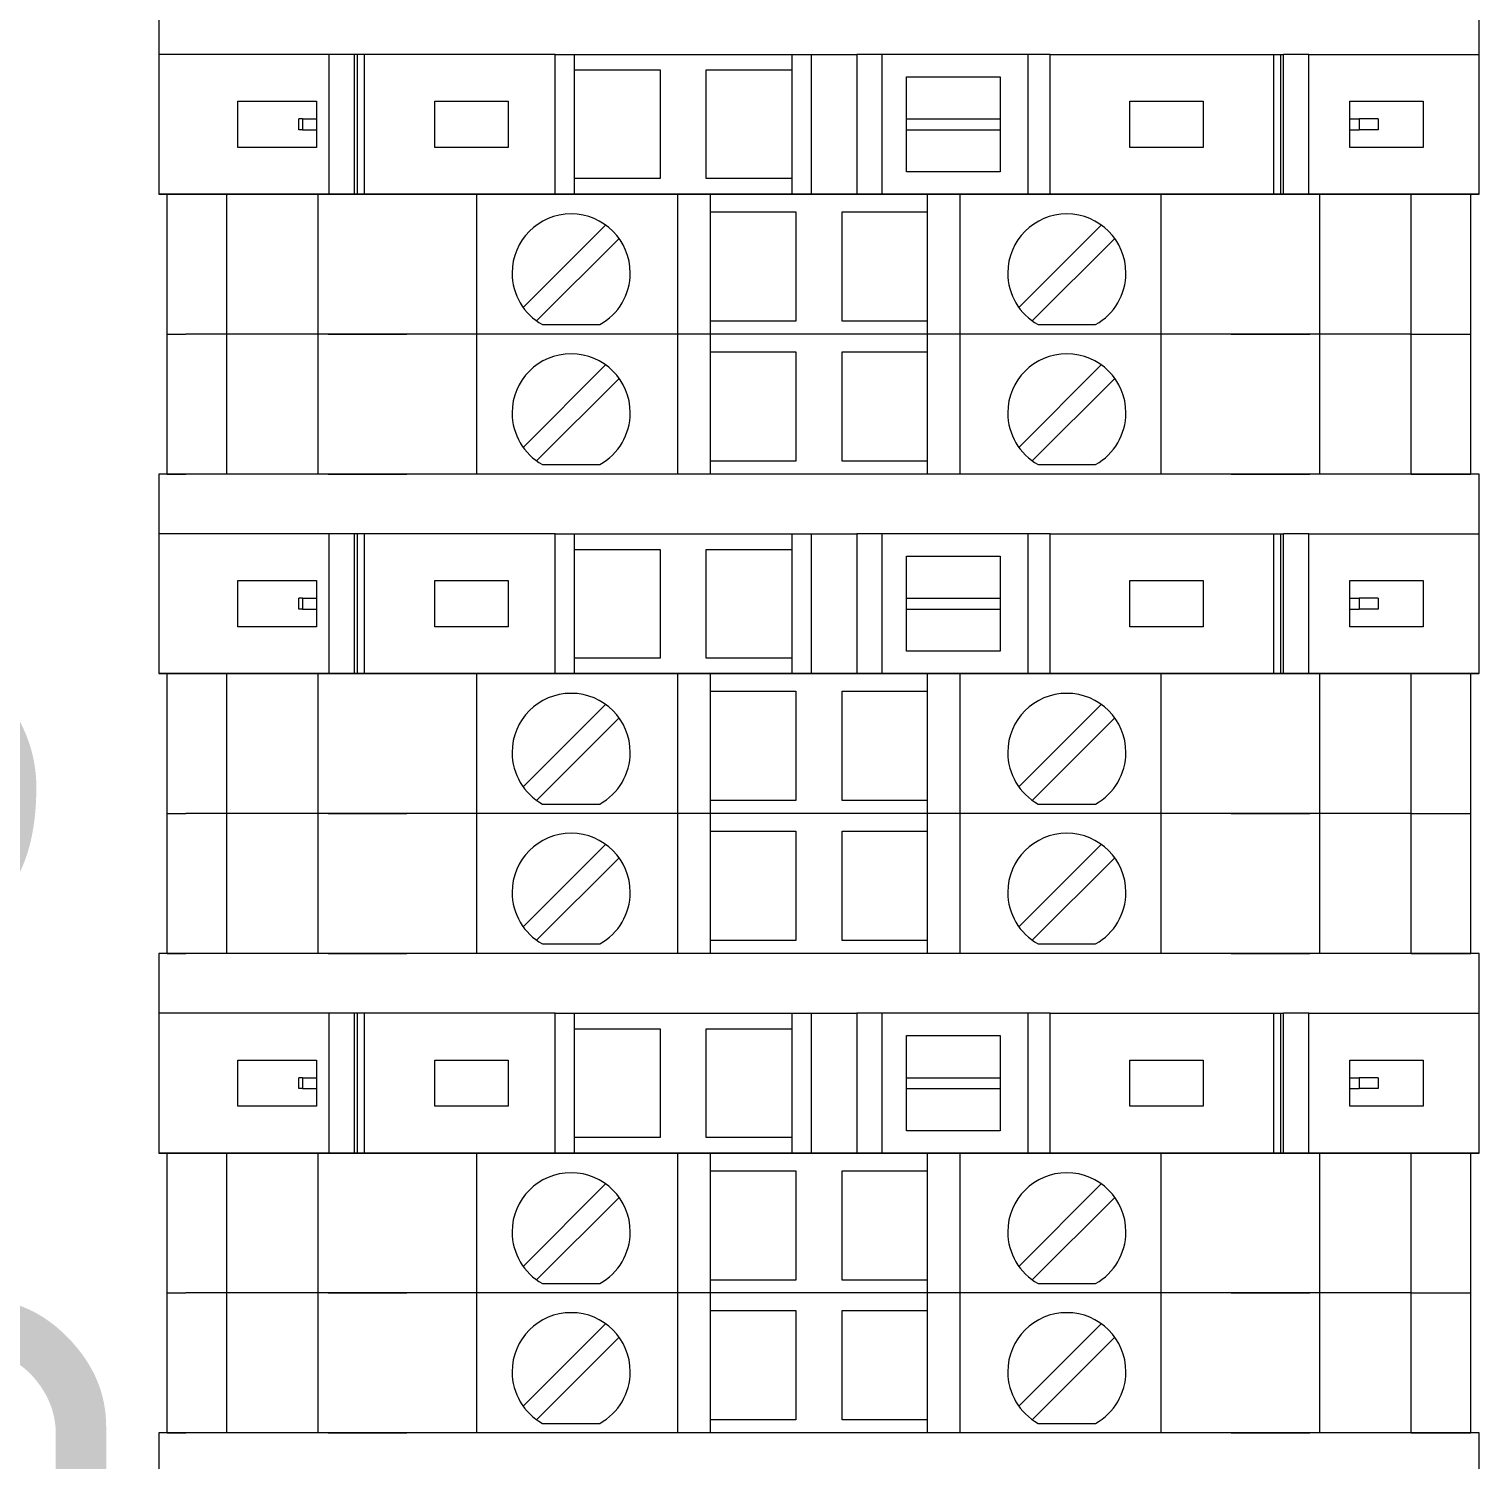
# Model space of a CAD drawing. Header units: millimetres. Extents: x 1880 to 4113, y 771 to 2990.
# Drawn here: x 3131 to 3184.4, y 1259.2 to 1311.8 of the extents above; entities that cross this region are included whole.
import ezdxf

# ---------------------------------------------------------------- set-up
doc = ezdxf.new("R2010")
doc.units = ezdxf.units.MM
doc.layers.add('000-PI-Oprema', color=30, linetype='Continuous', lineweight=5)
doc.layers.add('000-PI-ORMAR', color=2, linetype='Continuous')
doc.layers.add('000-PI_TEXT', color=7, linetype='Continuous')
doc.styles.add('PI0', font='isocpeur.ttf', dxfattribs={"width": 0.9})

msp = doc.modelspace()

# ---------------------------------------------------------------- linework, layer by layer
at = {"color": 0, "linetype": 'ByBlock', "lineweight": 0, "ltscale": 0.25}
for points in [[(3135.772, 1313.113), (3135.772, 1305.763), (3184.372, 1305.763), (3184.372, 1313.113), (3135.772, 1313.113)], [(3135.772, 1295.463), (3135.772, 1288.113), (3184.372, 1288.113), (3184.372, 1295.463), (3135.772, 1295.463)], [(3135.772, 1277.813), (3135.772, 1270.463), (3184.372, 1270.463), (3184.372, 1277.813), (3135.772, 1277.813)], [(3135.772, 1260.163), (3135.772, 1252.813), (3184.372, 1252.813), (3184.372, 1260.163), (3135.772, 1260.163)]]:
    msp.add_lwpolyline(points, dxfattribs=at)
at = {"layer": '000-PI-Oprema', "color": 0, "linetype": 'ByBlock', "lineweight": 0}
for p, q in [((3135.772, 1313.113), (3135.772, 1305.763)), ((3184.372, 1305.763), (3184.372, 1313.113)), ((3142.037, 1310.913), (3135.772, 1310.913)), ((3142.037, 1305.763), (3142.037, 1310.913)), ((3142.974, 1310.913), (3142.037, 1310.913)), ((3142.974, 1305.763), (3142.974, 1310.913)), ((3143.074, 1310.913), (3142.974, 1310.913)), ((3143.074, 1310.913), (3143.074, 1305.763)), ((3143.332, 1310.913), (3143.074, 1310.913)), ((3143.332, 1310.913), (3143.332, 1305.763)), ((3150.353, 1310.913), (3143.332, 1310.913)), ((3150.353, 1310.913), (3151.072, 1310.913)), ((3150.353, 1305.763), (3150.353, 1310.913)), ((3151.072, 1310.338), (3151.072, 1310.913)), ((3151.072, 1310.913), (3159.072, 1310.913)), ((3159.072, 1310.913), (3159.072, 1310.338)), ((3159.072, 1310.913), (3159.79, 1310.913)), ((3159.79, 1310.913), (3161.462, 1310.913)), ((3159.79, 1305.763), (3159.79, 1310.913)), ((3162.387, 1310.913), (3161.462, 1310.913)), ((3161.462, 1310.913), (3161.462, 1305.763)), ((3167.761, 1310.913), (3162.387, 1310.913)), ((3162.387, 1310.913), (3162.387, 1305.763)), ((3167.761, 1310.913), (3167.761, 1305.763)), ((3168.582, 1310.913), (3167.761, 1310.913)), ((3168.582, 1305.763), (3168.582, 1310.913)), ((3168.582, 1310.913), (3176.812, 1310.913)), ((3176.812, 1310.913), (3176.812, 1305.763)), ((3176.812, 1310.913), (3177.07, 1310.913)), ((3177.07, 1305.763), (3177.07, 1310.913)), ((3177.07, 1310.913), (3177.17, 1310.913)), ((3178.107, 1310.913), (3177.17, 1310.913)), ((3177.17, 1305.763), (3177.17, 1310.913)), ((3178.107, 1310.913), (3184.372, 1310.913)), ((3178.107, 1305.763), (3178.107, 1310.913)), ((3151.072, 1306.338), (3151.072, 1310.338)), ((3151.072, 1310.338), (3154.222, 1310.338)), ((3154.222, 1310.338), (3154.222, 1306.338)), ((3155.922, 1310.338), (3159.072, 1310.338)), ((3155.922, 1306.338), (3155.922, 1310.338)), ((3159.072, 1310.338), (3159.072, 1306.338)), ((3163.297, 1310.088), (3166.747, 1310.088)), ((3163.297, 1308.538), (3163.297, 1310.088)), ((3166.747, 1310.088), (3166.747, 1308.538)), ((3138.672, 1307.488), (3138.672, 1309.188)), ((3138.672, 1309.188), (3141.572, 1309.188)), ((3141.572, 1309.188), (3141.572, 1308.538)), ((3145.922, 1309.188), (3148.622, 1309.188)), ((3145.922, 1307.488), (3145.922, 1309.188)), ((3148.622, 1309.188), (3148.622, 1307.488)), ((3171.522, 1309.188), (3174.222, 1309.188)), ((3171.522, 1307.488), (3171.522, 1309.188)), ((3174.222, 1309.188), (3174.222, 1307.488)), ((3179.622, 1308.538), (3179.622, 1309.188)), ((3179.622, 1309.188), (3182.322, 1309.188)), ((3182.322, 1309.188), (3182.322, 1307.488)), ((3141.057, 1308.538), (3140.927, 1308.538)), ((3140.927, 1308.138), (3140.927, 1308.538)), ((3141.057, 1308.538), (3141.057, 1308.138)), ((3141.057, 1308.538), (3141.572, 1308.538)), ((3141.572, 1308.538), (3141.572, 1308.138)), ((3163.297, 1308.538), (3166.747, 1308.538)), ((3163.297, 1308.138), (3163.297, 1308.538)), ((3166.747, 1308.538), (3166.747, 1308.138)), ((3179.622, 1308.138), (3179.622, 1308.538)), ((3179.622, 1308.538), (3179.957, 1308.538)), ((3179.957, 1308.538), (3179.957, 1308.138)), ((3180.657, 1308.538), (3179.957, 1308.538)), ((3180.657, 1308.538), (3180.657, 1308.138)), ((3141.057, 1308.138), (3140.927, 1308.138)), ((3141.057, 1308.138), (3141.572, 1308.138)), ((3141.572, 1308.138), (3141.572, 1307.488)), ((3163.297, 1308.138), (3166.747, 1308.138)), ((3163.297, 1306.588), (3163.297, 1308.138)), ((3166.747, 1308.138), (3166.747, 1306.588)), ((3179.622, 1308.138), (3179.957, 1308.138)), ((3179.622, 1307.488), (3179.622, 1308.138)), ((3180.657, 1308.138), (3179.957, 1308.138)), ((3141.572, 1307.488), (3138.672, 1307.488)), ((3148.622, 1307.488), (3145.922, 1307.488)), ((3174.222, 1307.488), (3171.522, 1307.488)), ((3182.322, 1307.488), (3179.622, 1307.488)), ((3166.747, 1306.588), (3163.297, 1306.588)), ((3154.222, 1306.338), (3151.072, 1306.338)), ((3151.072, 1305.763), (3151.072, 1306.338)), ((3159.072, 1306.338), (3155.922, 1306.338)), ((3159.072, 1306.338), (3159.072, 1305.763)), ((3142.974, 1305.763), (3142.037, 1305.763)), ((3143.074, 1305.763), (3142.974, 1305.763)), ((3143.332, 1305.763), (3143.074, 1305.763)), ((3150.353, 1305.763), (3151.072, 1305.763)), ((3135.772, 1295.463), (3135.772, 1288.113)), ((3184.372, 1295.463), (3135.772, 1295.463)), ((3184.372, 1288.113), (3184.372, 1295.463)), ((3142.037, 1293.263), (3135.772, 1293.263)), ((3142.037, 1288.113), (3142.037, 1293.263)), ((3142.974, 1293.263), (3142.037, 1293.263)), ((3142.974, 1288.113), (3142.974, 1293.263)), ((3143.074, 1293.263), (3142.974, 1293.263)), ((3143.074, 1293.263), (3143.074, 1288.113)), ((3143.332, 1293.263), (3143.074, 1293.263)), ((3143.332, 1293.263), (3143.332, 1288.113)), ((3150.353, 1293.263), (3143.332, 1293.263)), ((3150.353, 1293.263), (3151.072, 1293.263)), ((3150.353, 1288.113), (3150.353, 1293.263)), ((3151.072, 1292.688), (3151.072, 1293.263)), ((3151.072, 1293.263), (3159.072, 1293.263)), ((3159.072, 1293.263), (3159.072, 1292.688)), ((3159.072, 1293.263), (3159.79, 1293.263)), ((3159.79, 1293.263), (3161.462, 1293.263)), ((3159.79, 1288.113), (3159.79, 1293.263)), ((3162.387, 1293.263), (3161.462, 1293.263)), ((3161.462, 1293.263), (3161.462, 1288.113)), ((3167.761, 1293.263), (3162.387, 1293.263)), ((3162.387, 1293.263), (3162.387, 1288.113)), ((3167.761, 1293.263), (3167.761, 1288.113)), ((3168.582, 1293.263), (3167.761, 1293.263)), ((3168.582, 1288.113), (3168.582, 1293.263)), ((3168.582, 1293.263), (3176.812, 1293.263)), ((3176.812, 1293.263), (3176.812, 1288.113)), ((3176.812, 1293.263), (3177.07, 1293.263)), ((3177.07, 1288.113), (3177.07, 1293.263)), ((3177.07, 1293.263), (3177.17, 1293.263)), ((3178.107, 1293.263), (3177.17, 1293.263)), ((3177.17, 1288.113), (3177.17, 1293.263)), ((3178.107, 1293.263), (3184.372, 1293.263)), ((3178.107, 1288.113), (3178.107, 1293.263)), ((3151.072, 1288.688), (3151.072, 1292.688)), ((3151.072, 1292.688), (3154.222, 1292.688)), ((3154.222, 1292.688), (3154.222, 1288.688)), ((3155.922, 1292.688), (3159.072, 1292.688)), ((3155.922, 1288.688), (3155.922, 1292.688)), ((3159.072, 1292.688), (3159.072, 1288.688)), ((3163.297, 1292.438), (3166.747, 1292.438)), ((3163.297, 1290.888), (3163.297, 1292.438)), ((3166.747, 1292.438), (3166.747, 1290.888)), ((3138.672, 1289.838), (3138.672, 1291.538)), ((3138.672, 1291.538), (3141.572, 1291.538)), ((3141.572, 1291.538), (3141.572, 1290.888)), ((3145.922, 1291.538), (3148.622, 1291.538)), ((3145.922, 1289.838), (3145.922, 1291.538)), ((3148.622, 1291.538), (3148.622, 1289.838)), ((3171.522, 1291.538), (3174.222, 1291.538)), ((3171.522, 1289.838), (3171.522, 1291.538)), ((3174.222, 1291.538), (3174.222, 1289.838)), ((3179.622, 1290.888), (3179.622, 1291.538)), ((3179.622, 1291.538), (3182.322, 1291.538)), ((3182.322, 1291.538), (3182.322, 1289.838)), ((3141.057, 1290.888), (3140.927, 1290.888)), ((3140.927, 1290.488), (3140.927, 1290.888)), ((3141.057, 1290.888), (3141.057, 1290.488)), ((3141.057, 1290.888), (3141.572, 1290.888)), ((3141.572, 1290.888), (3141.572, 1290.488)), ((3163.297, 1290.888), (3166.747, 1290.888)), ((3163.297, 1290.488), (3163.297, 1290.888)), ((3166.747, 1290.888), (3166.747, 1290.488)), ((3179.622, 1290.488), (3179.622, 1290.888)), ((3179.622, 1290.888), (3179.957, 1290.888)), ((3179.957, 1290.888), (3179.957, 1290.488)), ((3180.657, 1290.888), (3179.957, 1290.888)), ((3180.657, 1290.888), (3180.657, 1290.488)), ((3141.057, 1290.488), (3140.927, 1290.488)), ((3141.057, 1290.488), (3141.572, 1290.488)), ((3141.572, 1290.488), (3141.572, 1289.838)), ((3163.297, 1290.488), (3166.747, 1290.488)), ((3163.297, 1288.938), (3163.297, 1290.488)), ((3166.747, 1290.488), (3166.747, 1288.938)), ((3179.622, 1290.488), (3179.957, 1290.488)), ((3179.622, 1289.838), (3179.622, 1290.488)), ((3180.657, 1290.488), (3179.957, 1290.488)), ((3141.572, 1289.838), (3138.672, 1289.838)), ((3148.622, 1289.838), (3145.922, 1289.838)), ((3174.222, 1289.838), (3171.522, 1289.838)), ((3182.322, 1289.838), (3179.622, 1289.838)), ((3166.747, 1288.938), (3163.297, 1288.938)), ((3154.222, 1288.688), (3151.072, 1288.688)), ((3151.072, 1288.113), (3151.072, 1288.688)), ((3159.072, 1288.688), (3155.922, 1288.688)), ((3159.072, 1288.688), (3159.072, 1288.113)), ((3142.974, 1288.113), (3142.037, 1288.113)), ((3143.074, 1288.113), (3142.974, 1288.113)), ((3143.332, 1288.113), (3143.074, 1288.113)), ((3150.353, 1288.113), (3151.072, 1288.113)), ((3135.772, 1277.813), (3135.772, 1270.463)), ((3184.372, 1277.813), (3135.772, 1277.813)), ((3184.372, 1270.463), (3184.372, 1277.813)), ((3142.037, 1275.613), (3135.772, 1275.613)), ((3142.037, 1270.463), (3142.037, 1275.613)), ((3142.974, 1275.613), (3142.037, 1275.613)), ((3142.974, 1270.463), (3142.974, 1275.613)), ((3143.074, 1275.613), (3142.974, 1275.613)), ((3143.074, 1275.613), (3143.074, 1270.463)), ((3143.332, 1275.613), (3143.074, 1275.613)), ((3143.332, 1275.613), (3143.332, 1270.463)), ((3150.353, 1275.613), (3143.332, 1275.613)), ((3150.353, 1275.613), (3151.072, 1275.613)), ((3150.353, 1270.463), (3150.353, 1275.613)), ((3151.072, 1275.038), (3151.072, 1275.613)), ((3151.072, 1275.613), (3159.072, 1275.613)), ((3159.072, 1275.613), (3159.072, 1275.038)), ((3159.072, 1275.613), (3159.79, 1275.613)), ((3159.79, 1275.613), (3161.462, 1275.613)), ((3159.79, 1270.463), (3159.79, 1275.613)), ((3162.387, 1275.613), (3161.462, 1275.613)), ((3161.462, 1275.613), (3161.462, 1270.463)), ((3167.761, 1275.613), (3162.387, 1275.613)), ((3162.387, 1275.613), (3162.387, 1270.463)), ((3167.761, 1275.613), (3167.761, 1270.463)), ((3168.582, 1275.613), (3167.761, 1275.613)), ((3168.582, 1270.463), (3168.582, 1275.613)), ((3168.582, 1275.613), (3176.812, 1275.613)), ((3176.812, 1275.613), (3176.812, 1270.463)), ((3176.812, 1275.613), (3177.07, 1275.613)), ((3177.07, 1270.463), (3177.07, 1275.613)), ((3177.07, 1275.613), (3177.17, 1275.613)), ((3178.107, 1275.613), (3177.17, 1275.613)), ((3177.17, 1270.463), (3177.17, 1275.613)), ((3178.107, 1275.613), (3184.372, 1275.613)), ((3178.107, 1270.463), (3178.107, 1275.613)), ((3151.072, 1271.038), (3151.072, 1275.038)), ((3151.072, 1275.038), (3154.222, 1275.038)), ((3154.222, 1275.038), (3154.222, 1271.038)), ((3155.922, 1275.038), (3159.072, 1275.038)), ((3155.922, 1271.038), (3155.922, 1275.038)), ((3159.072, 1275.038), (3159.072, 1271.038)), ((3163.297, 1274.788), (3166.747, 1274.788)), ((3163.297, 1273.238), (3163.297, 1274.788)), ((3166.747, 1274.788), (3166.747, 1273.238)), ((3138.672, 1272.188), (3138.672, 1273.888)), ((3138.672, 1273.888), (3141.572, 1273.888)), ((3141.572, 1273.888), (3141.572, 1273.238)), ((3145.922, 1273.888), (3148.622, 1273.888)), ((3145.922, 1272.188), (3145.922, 1273.888)), ((3148.622, 1273.888), (3148.622, 1272.188)), ((3171.522, 1273.888), (3174.222, 1273.888)), ((3171.522, 1272.188), (3171.522, 1273.888)), ((3174.222, 1273.888), (3174.222, 1272.188)), ((3179.622, 1273.238), (3179.622, 1273.888)), ((3179.622, 1273.888), (3182.322, 1273.888)), ((3182.322, 1273.888), (3182.322, 1272.188)), ((3141.057, 1273.238), (3140.927, 1273.238)), ((3140.927, 1272.838), (3140.927, 1273.238)), ((3141.057, 1272.838), (3140.927, 1272.838)), ((3141.057, 1273.238), (3141.057, 1272.838)), ((3141.057, 1273.238), (3141.572, 1273.238)), ((3141.057, 1272.838), (3141.572, 1272.838)), ((3141.572, 1273.238), (3141.572, 1272.838)), ((3141.572, 1272.838), (3141.572, 1272.188)), ((3163.297, 1273.238), (3166.747, 1273.238)), ((3163.297, 1272.838), (3163.297, 1273.238)), ((3163.297, 1272.838), (3166.747, 1272.838)), ((3163.297, 1271.288), (3163.297, 1272.838)), ((3166.747, 1273.238), (3166.747, 1272.838)), ((3166.747, 1272.838), (3166.747, 1271.288)), ((3179.622, 1272.838), (3179.622, 1273.238)), ((3179.622, 1273.238), (3179.957, 1273.238)), ((3179.622, 1272.838), (3179.957, 1272.838)), ((3179.622, 1272.188), (3179.622, 1272.838)), ((3179.957, 1273.238), (3179.957, 1272.838)), ((3180.657, 1273.238), (3179.957, 1273.238)), ((3180.657, 1272.838), (3179.957, 1272.838)), ((3180.657, 1273.238), (3180.657, 1272.838)), ((3141.572, 1272.188), (3138.672, 1272.188)), ((3148.622, 1272.188), (3145.922, 1272.188)), ((3174.222, 1272.188), (3171.522, 1272.188)), ((3182.322, 1272.188), (3179.622, 1272.188)), ((3166.747, 1271.288), (3163.297, 1271.288)), ((3154.222, 1271.038), (3151.072, 1271.038)), ((3151.072, 1270.463), (3151.072, 1271.038)), ((3159.072, 1271.038), (3155.922, 1271.038)), ((3159.072, 1271.038), (3159.072, 1270.463)), ((3142.974, 1270.463), (3142.037, 1270.463)), ((3143.074, 1270.463), (3142.974, 1270.463)), ((3143.332, 1270.463), (3143.074, 1270.463)), ((3150.353, 1270.463), (3151.072, 1270.463)), ((3135.772, 1260.163), (3135.772, 1252.813)), ((3184.372, 1260.163), (3135.772, 1260.163)), ((3184.372, 1252.813), (3184.372, 1260.163))]:
    msp.add_line(p, q, dxfattribs=at)
at = {"layer": '000-PI-Oprema', "color": 0, "linetype": 'ByBlock', "lineweight": 0, "ltscale": 0.25}
for p, q in [((3184.372, 1305.763), (3135.772, 1305.763)), ((3184.372, 1288.113), (3135.772, 1288.113)), ((3184.372, 1270.463), (3135.772, 1270.463))]:
    msp.add_line(p, q, dxfattribs=at)
at = {"layer": '000-PI-ORMAR', "color": 0, "linetype": 'ByBlock', "lineweight": 0}
for p, q in [((3136.072, 1305.763), (3136.072, 1305.763)), ((3136.072, 1305.763), (3136.755, 1305.763)), ((3136.072, 1300.613), (3136.072, 1305.763)), ((3137.072, 1305.763), (3136.755, 1305.763)), ((3137.072, 1305.763), (3137.072, 1305.763)), ((3138.272, 1305.763), (3137.072, 1305.763)), ((3138.272, 1305.763), (3138.272, 1305.763)), ((3139.864, 1305.763), (3138.272, 1305.763)), ((3138.272, 1300.613), (3138.272, 1305.763)), ((3142.006, 1305.763), (3139.864, 1305.763)), ((3140.322, 1305.763), (3140.322, 1305.763)), ((3141.633, 1300.613), (3141.633, 1305.763)), ((3142.39, 1305.763), (3142.006, 1305.763)), ((3144.898, 1305.763), (3142.39, 1305.763)), ((3142.872, 1305.763), (3142.872, 1305.763)), ((3143.772, 1305.763), (3143.772, 1305.763)), ((3147.472, 1305.763), (3144.898, 1305.763)), ((3154.872, 1305.763), (3147.472, 1305.763)), ((3147.472, 1300.613), (3147.472, 1305.763)), ((3156.072, 1305.763), (3154.872, 1305.763)), ((3154.872, 1300.613), (3154.872, 1305.763)), ((3156.072, 1305.763), (3156.072, 1305.763)), ((3164.072, 1305.763), (3156.072, 1305.763)), ((3156.072, 1300.613), (3156.072, 1305.763)), ((3164.072, 1305.763), (3164.072, 1305.763)), ((3165.272, 1305.763), (3164.072, 1305.763)), ((3164.072, 1300.613), (3164.072, 1305.763)), ((3172.672, 1305.763), (3165.272, 1305.763)), ((3165.272, 1300.613), (3165.272, 1305.763)), ((3169.872, 1305.763), (3169.872, 1305.763)), ((3175.246, 1305.763), (3172.672, 1305.763)), ((3172.672, 1300.613), (3172.672, 1305.763)), ((3174.922, 1305.763), (3174.922, 1305.763)), ((3177.754, 1305.763), (3175.246, 1305.763)), ((3177.572, 1305.763), (3177.572, 1305.763)), ((3178.138, 1305.763), (3177.754, 1305.763)), ((3180.28, 1305.763), (3178.138, 1305.763)), ((3178.511, 1300.613), (3178.511, 1305.763)), ((3179.822, 1305.763), (3179.822, 1305.763)), ((3181.872, 1305.763), (3180.28, 1305.763)), ((3181.872, 1305.763), (3181.872, 1305.763)), ((3181.872, 1305.763), (3184.072, 1305.763)), ((3181.872, 1300.613), (3181.872, 1305.763)), ((3184.072, 1305.763), (3184.072, 1305.763)), ((3184.072, 1300.613), (3184.072, 1305.763)), ((3156.072, 1305.113), (3156.072, 1305.113)), ((3156.072, 1305.113), (3159.222, 1305.113)), ((3159.222, 1305.113), (3159.222, 1301.088)), ((3159.222, 1305.113), (3159.222, 1305.113)), ((3160.922, 1305.113), (3164.072, 1305.113)), ((3160.922, 1301.088), (3160.922, 1305.113)), ((3160.922, 1305.113), (3160.922, 1305.113)), ((3164.072, 1305.113), (3164.072, 1305.113)), ((3152.217, 1304.629), (3149.182, 1301.593)), ((3152.217, 1304.629), (3152.217, 1304.629)), ((3170.467, 1304.629), (3167.432, 1301.593)), ((3170.467, 1304.629), (3170.467, 1304.629)), ((3149.676, 1301.098), (3152.712, 1304.134)), ((3152.712, 1304.134), (3152.712, 1304.134)), ((3154.872, 1301.563), (3154.872, 1304.163)), ((3154.872, 1304.163), (3154.872, 1304.163)), ((3165.272, 1304.163), (3165.272, 1304.163)), ((3165.272, 1301.563), (3165.272, 1304.163)), ((3167.926, 1301.098), (3170.962, 1304.134)), ((3170.962, 1304.134), (3170.962, 1304.134)), ((3149.182, 1301.593), (3149.182, 1301.593)), ((3154.872, 1301.563), (3154.872, 1301.563)), ((3165.272, 1301.563), (3165.272, 1301.563)), ((3167.432, 1301.593), (3167.432, 1301.593)), ((3149.676, 1301.098), (3149.676, 1301.098)), ((3156.072, 1301.088), (3156.072, 1301.088)), ((3159.222, 1301.088), (3156.072, 1301.088)), ((3159.222, 1301.088), (3159.222, 1301.088)), ((3164.072, 1301.088), (3160.922, 1301.088)), ((3160.922, 1301.088), (3160.922, 1301.088)), ((3164.072, 1301.088), (3164.072, 1301.088)), ((3167.926, 1301.098), (3167.926, 1301.098)), ((3136.072, 1300.613), (3136.072, 1300.613)), ((3136.072, 1300.613), (3136.755, 1300.613)), ((3136.072, 1300.613), (3136.072, 1300.613)), ((3136.072, 1300.613), (3136.755, 1300.613)), ((3136.072, 1295.463), (3136.072, 1300.613)), ((3137.072, 1300.613), (3136.755, 1300.613)), ((3137.072, 1300.613), (3136.755, 1300.613)), ((3138.272, 1300.613), (3137.072, 1300.613)), ((3137.072, 1300.613), (3137.072, 1300.613)), ((3137.072, 1300.613), (3137.072, 1300.613)), ((3138.272, 1300.613), (3137.072, 1300.613)), ((3137.572, 1300.613), (3137.572, 1300.613)), ((3139.864, 1300.613), (3138.272, 1300.613)), ((3138.272, 1300.613), (3138.272, 1300.613)), ((3138.272, 1300.613), (3138.272, 1300.613)), ((3139.864, 1300.613), (3138.272, 1300.613)), ((3138.272, 1295.463), (3138.272, 1300.613)), ((3142.006, 1300.613), (3139.864, 1300.613)), ((3142.006, 1300.613), (3139.864, 1300.613)), ((3140.322, 1300.613), (3140.322, 1300.613)), ((3140.322, 1300.613), (3140.322, 1300.613)), ((3141.633, 1295.463), (3141.633, 1300.613)), ((3142.006, 1300.613), (3142.39, 1300.613)), ((3142.39, 1300.613), (3142.006, 1300.613)), ((3142.39, 1300.613), (3144.898, 1300.613)), ((3144.898, 1300.613), (3142.39, 1300.613)), ((3142.872, 1300.613), (3142.872, 1300.613)), ((3142.872, 1300.613), (3142.872, 1300.613)), ((3143.772, 1300.613), (3143.772, 1300.613)), ((3143.772, 1300.613), (3143.772, 1300.613)), ((3144.072, 1300.613), (3144.072, 1300.613)), ((3147.472, 1300.613), (3144.898, 1300.613)), ((3147.472, 1300.613), (3144.898, 1300.613)), ((3154.872, 1300.613), (3147.472, 1300.613)), ((3154.872, 1300.613), (3147.472, 1300.613)), ((3147.472, 1295.463), (3147.472, 1300.613)), ((3149.888, 1300.963), (3149.888, 1300.963)), ((3149.888, 1300.963), (3152.006, 1300.963)), ((3152.006, 1300.963), (3152.006, 1300.963)), ((3156.072, 1300.613), (3154.872, 1300.613)), ((3156.072, 1300.613), (3154.872, 1300.613)), ((3154.872, 1295.463), (3154.872, 1300.613)), ((3164.072, 1300.613), (3156.072, 1300.613)), ((3156.072, 1300.613), (3156.072, 1300.613)), ((3156.072, 1300.613), (3156.072, 1300.613)), ((3164.072, 1300.613), (3156.072, 1300.613)), ((3156.072, 1295.463), (3156.072, 1300.613)), ((3165.272, 1300.613), (3164.072, 1300.613)), ((3164.072, 1300.613), (3164.072, 1300.613)), ((3164.072, 1300.613), (3164.072, 1300.613)), ((3165.272, 1300.613), (3164.072, 1300.613)), ((3164.072, 1295.463), (3164.072, 1300.613)), ((3172.672, 1300.613), (3165.272, 1300.613)), ((3172.672, 1300.613), (3165.272, 1300.613)), ((3165.272, 1295.463), (3165.272, 1300.613)), ((3168.138, 1300.963), (3168.138, 1300.963)), ((3168.138, 1300.963), (3170.256, 1300.963)), ((3169.872, 1300.613), (3169.872, 1300.613)), ((3169.872, 1300.613), (3169.872, 1300.613)), ((3170.256, 1300.963), (3170.256, 1300.963)), ((3175.246, 1300.613), (3172.672, 1300.613)), ((3175.246, 1300.613), (3172.672, 1300.613)), ((3172.672, 1295.463), (3172.672, 1300.613)), ((3174.922, 1300.613), (3174.922, 1300.613)), ((3174.922, 1300.613), (3174.922, 1300.613)), ((3175.246, 1300.613), (3177.754, 1300.613)), ((3177.754, 1300.613), (3175.246, 1300.613)), ((3176.072, 1300.613), (3176.072, 1300.613)), ((3177.572, 1300.613), (3177.572, 1300.613)), ((3177.572, 1300.613), (3177.572, 1300.613)), ((3177.754, 1300.613), (3178.138, 1300.613)), ((3178.138, 1300.613), (3177.754, 1300.613)), ((3180.28, 1300.613), (3178.138, 1300.613)), ((3180.28, 1300.613), (3178.138, 1300.613)), ((3178.511, 1295.463), (3178.511, 1300.613)), ((3179.822, 1300.613), (3179.822, 1300.613)), ((3179.822, 1300.613), (3179.822, 1300.613)), ((3181.872, 1300.613), (3180.28, 1300.613)), ((3181.872, 1300.613), (3180.28, 1300.613)), ((3181.872, 1300.613), (3184.072, 1300.613)), ((3181.872, 1300.613), (3181.872, 1300.613)), ((3181.872, 1300.613), (3181.872, 1300.613)), ((3181.872, 1300.613), (3184.072, 1300.613)), ((3181.872, 1295.463), (3181.872, 1300.613)), ((3184.072, 1300.613), (3184.072, 1300.613)), ((3184.072, 1300.613), (3184.072, 1300.613)), ((3184.072, 1295.463), (3184.072, 1300.613)), ((3156.072, 1299.963), (3156.072, 1299.963)), ((3156.072, 1299.963), (3159.222, 1299.963)), ((3159.222, 1299.963), (3159.222, 1295.938)), ((3159.222, 1299.963), (3159.222, 1299.963)), ((3160.922, 1299.963), (3164.072, 1299.963)), ((3160.922, 1295.938), (3160.922, 1299.963)), ((3160.922, 1299.963), (3160.922, 1299.963)), ((3164.072, 1299.963), (3164.072, 1299.963)), ((3152.217, 1299.479), (3149.182, 1296.443)), ((3152.217, 1299.479), (3152.217, 1299.479)), ((3170.467, 1299.479), (3167.432, 1296.443)), ((3170.467, 1299.479), (3170.467, 1299.479)), ((3149.676, 1295.948), (3152.712, 1298.984)), ((3152.712, 1298.984), (3152.712, 1298.984)), ((3154.872, 1296.413), (3154.872, 1299.013)), ((3154.872, 1299.013), (3154.872, 1299.013)), ((3165.272, 1299.013), (3165.272, 1299.013)), ((3165.272, 1296.413), (3165.272, 1299.013)), ((3167.926, 1295.948), (3170.962, 1298.984)), ((3170.962, 1298.984), (3170.962, 1298.984)), ((3149.182, 1296.443), (3149.182, 1296.443)), ((3154.872, 1296.413), (3154.872, 1296.413)), ((3165.272, 1296.413), (3165.272, 1296.413)), ((3167.432, 1296.443), (3167.432, 1296.443)), ((3149.676, 1295.948), (3149.676, 1295.948)), ((3149.888, 1295.813), (3149.888, 1295.813)), ((3149.888, 1295.813), (3152.006, 1295.813)), ((3152.006, 1295.813), (3152.006, 1295.813)), ((3156.072, 1295.938), (3156.072, 1295.938)), ((3159.222, 1295.938), (3156.072, 1295.938)), ((3159.222, 1295.938), (3159.222, 1295.938)), ((3164.072, 1295.938), (3160.922, 1295.938)), ((3160.922, 1295.938), (3160.922, 1295.938)), ((3164.072, 1295.938), (3164.072, 1295.938)), ((3167.926, 1295.948), (3167.926, 1295.948)), ((3168.138, 1295.813), (3168.138, 1295.813)), ((3168.138, 1295.813), (3170.256, 1295.813)), ((3170.256, 1295.813), (3170.256, 1295.813)), ((3136.072, 1295.463), (3136.072, 1295.463)), ((3136.072, 1295.463), (3136.755, 1295.463)), ((3137.072, 1295.463), (3136.755, 1295.463)), ((3138.272, 1295.463), (3137.072, 1295.463)), ((3137.072, 1295.463), (3137.072, 1295.463)), ((3137.572, 1295.463), (3137.572, 1295.463)), ((3139.864, 1295.463), (3138.272, 1295.463)), ((3138.272, 1295.463), (3138.272, 1295.463)), ((3142.006, 1295.463), (3139.864, 1295.463)), ((3140.322, 1295.463), (3140.322, 1295.463)), ((3142.006, 1295.463), (3142.39, 1295.463)), ((3142.39, 1295.463), (3144.898, 1295.463)), ((3142.872, 1295.463), (3142.872, 1295.463)), ((3143.772, 1295.463), (3143.772, 1295.463)), ((3144.072, 1295.463), (3144.072, 1295.463)), ((3147.472, 1295.463), (3144.898, 1295.463)), ((3154.872, 1295.463), (3147.472, 1295.463)), ((3156.072, 1295.463), (3154.872, 1295.463)), ((3164.072, 1295.463), (3156.072, 1295.463)), ((3156.072, 1295.463), (3156.072, 1295.463)), ((3165.272, 1295.463), (3164.072, 1295.463)), ((3164.072, 1295.463), (3164.072, 1295.463)), ((3172.672, 1295.463), (3165.272, 1295.463)), ((3169.872, 1295.463), (3169.872, 1295.463)), ((3175.246, 1295.463), (3172.672, 1295.463)), ((3174.922, 1295.463), (3174.922, 1295.463)), ((3175.246, 1295.463), (3177.754, 1295.463)), ((3176.072, 1295.463), (3176.072, 1295.463)), ((3177.572, 1295.463), (3177.572, 1295.463)), ((3177.754, 1295.463), (3178.138, 1295.463)), ((3180.28, 1295.463), (3178.138, 1295.463)), ((3179.822, 1295.463), (3179.822, 1295.463)), ((3181.872, 1295.463), (3180.28, 1295.463)), ((3181.872, 1295.463), (3184.072, 1295.463)), ((3181.872, 1295.463), (3181.872, 1295.463)), ((3184.072, 1295.463), (3184.072, 1295.463)), ((3136.072, 1288.113), (3136.072, 1288.113)), ((3136.072, 1288.113), (3136.755, 1288.113)), ((3136.072, 1282.963), (3136.072, 1288.113)), ((3137.072, 1288.113), (3136.755, 1288.113)), ((3137.072, 1288.113), (3137.072, 1288.113)), ((3138.272, 1288.113), (3137.072, 1288.113)), ((3138.272, 1288.113), (3138.272, 1288.113)), ((3139.864, 1288.113), (3138.272, 1288.113)), ((3138.272, 1282.963), (3138.272, 1288.113)), ((3142.006, 1288.113), (3139.864, 1288.113)), ((3140.322, 1288.113), (3140.322, 1288.113)), ((3141.633, 1282.963), (3141.633, 1288.113)), ((3142.39, 1288.113), (3142.006, 1288.113)), ((3144.898, 1288.113), (3142.39, 1288.113)), ((3142.872, 1288.113), (3142.872, 1288.113)), ((3143.772, 1288.113), (3143.772, 1288.113)), ((3147.472, 1288.113), (3144.898, 1288.113)), ((3154.872, 1288.113), (3147.472, 1288.113)), ((3147.472, 1282.963), (3147.472, 1288.113)), ((3156.072, 1288.113), (3154.872, 1288.113)), ((3154.872, 1282.963), (3154.872, 1288.113)), ((3156.072, 1288.113), (3156.072, 1288.113)), ((3164.072, 1288.113), (3156.072, 1288.113)), ((3156.072, 1282.963), (3156.072, 1288.113)), ((3164.072, 1288.113), (3164.072, 1288.113)), ((3165.272, 1288.113), (3164.072, 1288.113)), ((3164.072, 1282.963), (3164.072, 1288.113)), ((3172.672, 1288.113), (3165.272, 1288.113)), ((3165.272, 1282.963), (3165.272, 1288.113)), ((3169.872, 1288.113), (3169.872, 1288.113)), ((3175.246, 1288.113), (3172.672, 1288.113)), ((3172.672, 1282.963), (3172.672, 1288.113)), ((3174.922, 1288.113), (3174.922, 1288.113)), ((3177.754, 1288.113), (3175.246, 1288.113)), ((3177.572, 1288.113), (3177.572, 1288.113)), ((3178.138, 1288.113), (3177.754, 1288.113)), ((3180.28, 1288.113), (3178.138, 1288.113)), ((3178.511, 1282.963), (3178.511, 1288.113)), ((3179.822, 1288.113), (3179.822, 1288.113)), ((3181.872, 1288.113), (3180.28, 1288.113)), ((3181.872, 1288.113), (3181.872, 1288.113)), ((3181.872, 1288.113), (3184.072, 1288.113)), ((3181.872, 1282.963), (3181.872, 1288.113)), ((3184.072, 1288.113), (3184.072, 1288.113)), ((3184.072, 1282.963), (3184.072, 1288.113)), ((3156.072, 1287.463), (3156.072, 1287.463)), ((3156.072, 1287.463), (3159.222, 1287.463)), ((3159.222, 1287.463), (3159.222, 1283.438)), ((3159.222, 1287.463), (3159.222, 1287.463)), ((3160.922, 1287.463), (3164.072, 1287.463)), ((3160.922, 1283.438), (3160.922, 1287.463)), ((3160.922, 1287.463), (3160.922, 1287.463)), ((3164.072, 1287.463), (3164.072, 1287.463)), ((3152.217, 1286.979), (3149.182, 1283.943)), ((3152.217, 1286.979), (3152.217, 1286.979)), ((3170.467, 1286.979), (3167.432, 1283.943)), ((3170.467, 1286.979), (3170.467, 1286.979)), ((3149.676, 1283.448), (3152.712, 1286.484)), ((3152.712, 1286.484), (3152.712, 1286.484)), ((3154.872, 1283.913), (3154.872, 1286.513)), ((3154.872, 1286.513), (3154.872, 1286.513)), ((3165.272, 1286.513), (3165.272, 1286.513)), ((3165.272, 1283.913), (3165.272, 1286.513)), ((3167.926, 1283.448), (3170.962, 1286.484)), ((3170.962, 1286.484), (3170.962, 1286.484)), ((3149.182, 1283.943), (3149.182, 1283.943)), ((3167.432, 1283.943), (3167.432, 1283.943)), ((3149.676, 1283.448), (3149.676, 1283.448)), ((3154.872, 1283.913), (3154.872, 1283.913)), ((3156.072, 1283.438), (3156.072, 1283.438)), ((3159.222, 1283.438), (3156.072, 1283.438)), ((3159.222, 1283.438), (3159.222, 1283.438)), ((3164.072, 1283.438), (3160.922, 1283.438)), ((3160.922, 1283.438), (3160.922, 1283.438)), ((3164.072, 1283.438), (3164.072, 1283.438)), ((3165.272, 1283.913), (3165.272, 1283.913)), ((3167.926, 1283.448), (3167.926, 1283.448)), ((3136.072, 1282.963), (3136.072, 1282.963)), ((3136.072, 1282.963), (3136.755, 1282.963)), ((3136.072, 1282.963), (3136.072, 1282.963)), ((3136.072, 1282.963), (3136.755, 1282.963)), ((3136.072, 1277.813), (3136.072, 1282.963)), ((3137.072, 1282.963), (3136.755, 1282.963)), ((3137.072, 1282.963), (3136.755, 1282.963)), ((3138.272, 1282.963), (3137.072, 1282.963)), ((3137.072, 1282.963), (3137.072, 1282.963)), ((3137.072, 1282.963), (3137.072, 1282.963)), ((3138.272, 1282.963), (3137.072, 1282.963)), ((3137.572, 1282.963), (3137.572, 1282.963)), ((3139.864, 1282.963), (3138.272, 1282.963)), ((3138.272, 1282.963), (3138.272, 1282.963)), ((3138.272, 1282.963), (3138.272, 1282.963)), ((3139.864, 1282.963), (3138.272, 1282.963)), ((3138.272, 1277.813), (3138.272, 1282.963)), ((3142.006, 1282.963), (3139.864, 1282.963)), ((3142.006, 1282.963), (3139.864, 1282.963)), ((3140.322, 1282.963), (3140.322, 1282.963)), ((3140.322, 1282.963), (3140.322, 1282.963)), ((3141.633, 1277.813), (3141.633, 1282.963)), ((3142.006, 1282.963), (3142.39, 1282.963)), ((3142.39, 1282.963), (3142.006, 1282.963)), ((3142.39, 1282.963), (3144.898, 1282.963)), ((3144.898, 1282.963), (3142.39, 1282.963)), ((3142.872, 1282.963), (3142.872, 1282.963)), ((3142.872, 1282.963), (3142.872, 1282.963)), ((3143.772, 1282.963), (3143.772, 1282.963)), ((3143.772, 1282.963), (3143.772, 1282.963)), ((3144.072, 1282.963), (3144.072, 1282.963)), ((3147.472, 1282.963), (3144.898, 1282.963)), ((3147.472, 1282.963), (3144.898, 1282.963)), ((3154.872, 1282.963), (3147.472, 1282.963)), ((3154.872, 1282.963), (3147.472, 1282.963)), ((3147.472, 1277.813), (3147.472, 1282.963)), ((3149.888, 1283.313), (3149.888, 1283.313)), ((3149.888, 1283.313), (3152.006, 1283.313)), ((3152.006, 1283.313), (3152.006, 1283.313)), ((3156.072, 1282.963), (3154.872, 1282.963)), ((3156.072, 1282.963), (3154.872, 1282.963)), ((3154.872, 1277.813), (3154.872, 1282.963)), ((3164.072, 1282.963), (3156.072, 1282.963)), ((3156.072, 1282.963), (3156.072, 1282.963)), ((3156.072, 1282.963), (3156.072, 1282.963)), ((3164.072, 1282.963), (3156.072, 1282.963)), ((3156.072, 1277.813), (3156.072, 1282.963)), ((3165.272, 1282.963), (3164.072, 1282.963)), ((3164.072, 1282.963), (3164.072, 1282.963)), ((3164.072, 1282.963), (3164.072, 1282.963)), ((3165.272, 1282.963), (3164.072, 1282.963)), ((3164.072, 1277.813), (3164.072, 1282.963)), ((3172.672, 1282.963), (3165.272, 1282.963)), ((3172.672, 1282.963), (3165.272, 1282.963)), ((3165.272, 1277.813), (3165.272, 1282.963)), ((3168.138, 1283.313), (3168.138, 1283.313)), ((3168.138, 1283.313), (3170.256, 1283.313)), ((3169.872, 1282.963), (3169.872, 1282.963)), ((3169.872, 1282.963), (3169.872, 1282.963)), ((3170.256, 1283.313), (3170.256, 1283.313)), ((3175.246, 1282.963), (3172.672, 1282.963)), ((3175.246, 1282.963), (3172.672, 1282.963)), ((3172.672, 1277.813), (3172.672, 1282.963)), ((3174.922, 1282.963), (3174.922, 1282.963)), ((3174.922, 1282.963), (3174.922, 1282.963)), ((3175.246, 1282.963), (3177.754, 1282.963)), ((3177.754, 1282.963), (3175.246, 1282.963)), ((3176.072, 1282.963), (3176.072, 1282.963)), ((3177.572, 1282.963), (3177.572, 1282.963)), ((3177.572, 1282.963), (3177.572, 1282.963)), ((3177.754, 1282.963), (3178.138, 1282.963)), ((3178.138, 1282.963), (3177.754, 1282.963)), ((3180.28, 1282.963), (3178.138, 1282.963)), ((3180.28, 1282.963), (3178.138, 1282.963)), ((3178.511, 1277.813), (3178.511, 1282.963)), ((3179.822, 1282.963), (3179.822, 1282.963)), ((3179.822, 1282.963), (3179.822, 1282.963)), ((3181.872, 1282.963), (3180.28, 1282.963)), ((3181.872, 1282.963), (3180.28, 1282.963)), ((3181.872, 1282.963), (3184.072, 1282.963)), ((3181.872, 1282.963), (3181.872, 1282.963)), ((3181.872, 1282.963), (3181.872, 1282.963)), ((3181.872, 1282.963), (3184.072, 1282.963)), ((3181.872, 1277.813), (3181.872, 1282.963)), ((3184.072, 1282.963), (3184.072, 1282.963)), ((3184.072, 1282.963), (3184.072, 1282.963)), ((3184.072, 1277.813), (3184.072, 1282.963)), ((3152.217, 1281.829), (3149.182, 1278.793)), ((3152.217, 1281.829), (3152.217, 1281.829)), ((3156.072, 1282.313), (3156.072, 1282.313)), ((3156.072, 1282.313), (3159.222, 1282.313)), ((3159.222, 1282.313), (3159.222, 1278.288)), ((3159.222, 1282.313), (3159.222, 1282.313)), ((3160.922, 1282.313), (3164.072, 1282.313)), ((3160.922, 1278.288), (3160.922, 1282.313)), ((3160.922, 1282.313), (3160.922, 1282.313)), ((3164.072, 1282.313), (3164.072, 1282.313)), ((3170.467, 1281.829), (3167.432, 1278.793)), ((3170.467, 1281.829), (3170.467, 1281.829)), ((3149.676, 1278.298), (3152.712, 1281.334)), ((3152.712, 1281.334), (3152.712, 1281.334)), ((3154.872, 1278.763), (3154.872, 1281.363)), ((3154.872, 1281.363), (3154.872, 1281.363)), ((3165.272, 1281.363), (3165.272, 1281.363)), ((3165.272, 1278.763), (3165.272, 1281.363)), ((3167.926, 1278.298), (3170.962, 1281.334)), ((3170.962, 1281.334), (3170.962, 1281.334)), ((3149.182, 1278.793), (3149.182, 1278.793)), ((3154.872, 1278.763), (3154.872, 1278.763)), ((3165.272, 1278.763), (3165.272, 1278.763)), ((3167.432, 1278.793), (3167.432, 1278.793)), ((3149.676, 1278.298), (3149.676, 1278.298)), ((3149.888, 1278.163), (3149.888, 1278.163)), ((3149.888, 1278.163), (3152.006, 1278.163)), ((3152.006, 1278.163), (3152.006, 1278.163)), ((3156.072, 1278.288), (3156.072, 1278.288)), ((3159.222, 1278.288), (3156.072, 1278.288)), ((3159.222, 1278.288), (3159.222, 1278.288)), ((3164.072, 1278.288), (3160.922, 1278.288)), ((3160.922, 1278.288), (3160.922, 1278.288)), ((3164.072, 1278.288), (3164.072, 1278.288)), ((3167.926, 1278.298), (3167.926, 1278.298)), ((3168.138, 1278.163), (3168.138, 1278.163)), ((3168.138, 1278.163), (3170.256, 1278.163)), ((3170.256, 1278.163), (3170.256, 1278.163)), ((3136.072, 1277.813), (3136.072, 1277.813)), ((3136.072, 1277.813), (3136.755, 1277.813)), ((3137.072, 1277.813), (3136.755, 1277.813)), ((3138.272, 1277.813), (3137.072, 1277.813)), ((3137.072, 1277.813), (3137.072, 1277.813)), ((3137.572, 1277.813), (3137.572, 1277.813)), ((3139.864, 1277.813), (3138.272, 1277.813)), ((3138.272, 1277.813), (3138.272, 1277.813)), ((3142.006, 1277.813), (3139.864, 1277.813)), ((3140.322, 1277.813), (3140.322, 1277.813)), ((3142.006, 1277.813), (3142.39, 1277.813)), ((3142.39, 1277.813), (3144.898, 1277.813)), ((3142.872, 1277.813), (3142.872, 1277.813)), ((3143.772, 1277.813), (3143.772, 1277.813)), ((3144.072, 1277.813), (3144.072, 1277.813)), ((3147.472, 1277.813), (3144.898, 1277.813)), ((3154.872, 1277.813), (3147.472, 1277.813)), ((3156.072, 1277.813), (3154.872, 1277.813)), ((3164.072, 1277.813), (3156.072, 1277.813)), ((3156.072, 1277.813), (3156.072, 1277.813)), ((3165.272, 1277.813), (3164.072, 1277.813)), ((3164.072, 1277.813), (3164.072, 1277.813)), ((3172.672, 1277.813), (3165.272, 1277.813)), ((3169.872, 1277.813), (3169.872, 1277.813)), ((3175.246, 1277.813), (3172.672, 1277.813)), ((3174.922, 1277.813), (3174.922, 1277.813)), ((3175.246, 1277.813), (3177.754, 1277.813)), ((3176.072, 1277.813), (3176.072, 1277.813)), ((3177.572, 1277.813), (3177.572, 1277.813)), ((3177.754, 1277.813), (3178.138, 1277.813)), ((3180.28, 1277.813), (3178.138, 1277.813)), ((3179.822, 1277.813), (3179.822, 1277.813)), ((3181.872, 1277.813), (3180.28, 1277.813)), ((3181.872, 1277.813), (3184.072, 1277.813)), ((3181.872, 1277.813), (3181.872, 1277.813)), ((3184.072, 1277.813), (3184.072, 1277.813)), ((3136.072, 1270.463), (3136.072, 1270.463)), ((3136.072, 1270.463), (3136.755, 1270.463)), ((3136.072, 1265.313), (3136.072, 1270.463)), ((3137.072, 1270.463), (3136.755, 1270.463)), ((3137.072, 1270.463), (3137.072, 1270.463)), ((3138.272, 1270.463), (3137.072, 1270.463)), ((3138.272, 1270.463), (3138.272, 1270.463)), ((3139.864, 1270.463), (3138.272, 1270.463)), ((3138.272, 1265.313), (3138.272, 1270.463)), ((3142.006, 1270.463), (3139.864, 1270.463)), ((3140.322, 1270.463), (3140.322, 1270.463)), ((3141.633, 1265.313), (3141.633, 1270.463)), ((3142.39, 1270.463), (3142.006, 1270.463)), ((3144.898, 1270.463), (3142.39, 1270.463)), ((3142.872, 1270.463), (3142.872, 1270.463)), ((3143.772, 1270.463), (3143.772, 1270.463)), ((3147.472, 1270.463), (3144.898, 1270.463)), ((3154.872, 1270.463), (3147.472, 1270.463)), ((3147.472, 1265.313), (3147.472, 1270.463)), ((3156.072, 1270.463), (3154.872, 1270.463)), ((3154.872, 1265.313), (3154.872, 1270.463)), ((3156.072, 1270.463), (3156.072, 1270.463)), ((3164.072, 1270.463), (3156.072, 1270.463)), ((3156.072, 1265.313), (3156.072, 1270.463)), ((3164.072, 1270.463), (3164.072, 1270.463)), ((3165.272, 1270.463), (3164.072, 1270.463)), ((3164.072, 1265.313), (3164.072, 1270.463)), ((3172.672, 1270.463), (3165.272, 1270.463)), ((3165.272, 1265.313), (3165.272, 1270.463)), ((3169.872, 1270.463), (3169.872, 1270.463)), ((3175.246, 1270.463), (3172.672, 1270.463)), ((3172.672, 1265.313), (3172.672, 1270.463)), ((3174.922, 1270.463), (3174.922, 1270.463)), ((3177.754, 1270.463), (3175.246, 1270.463)), ((3177.572, 1270.463), (3177.572, 1270.463)), ((3178.138, 1270.463), (3177.754, 1270.463)), ((3180.28, 1270.463), (3178.138, 1270.463)), ((3178.511, 1265.313), (3178.511, 1270.463)), ((3179.822, 1270.463), (3179.822, 1270.463)), ((3181.872, 1270.463), (3180.28, 1270.463)), ((3181.872, 1270.463), (3181.872, 1270.463)), ((3181.872, 1270.463), (3184.072, 1270.463)), ((3181.872, 1265.313), (3181.872, 1270.463)), ((3184.072, 1270.463), (3184.072, 1270.463)), ((3184.072, 1265.313), (3184.072, 1270.463)), ((3156.072, 1269.813), (3156.072, 1269.813)), ((3156.072, 1269.813), (3159.222, 1269.813)), ((3159.222, 1269.813), (3159.222, 1265.788)), ((3159.222, 1269.813), (3159.222, 1269.813)), ((3160.922, 1269.813), (3164.072, 1269.813)), ((3160.922, 1265.788), (3160.922, 1269.813)), ((3160.922, 1269.813), (3160.922, 1269.813)), ((3164.072, 1269.813), (3164.072, 1269.813)), ((3152.217, 1269.329), (3149.182, 1266.293)), ((3152.217, 1269.329), (3152.217, 1269.329)), ((3170.467, 1269.329), (3167.432, 1266.293)), ((3170.467, 1269.329), (3170.467, 1269.329)), ((3149.676, 1265.798), (3152.712, 1268.834)), ((3152.712, 1268.834), (3152.712, 1268.834)), ((3154.872, 1266.263), (3154.872, 1268.863)), ((3154.872, 1268.863), (3154.872, 1268.863)), ((3165.272, 1268.863), (3165.272, 1268.863)), ((3165.272, 1266.263), (3165.272, 1268.863)), ((3167.926, 1265.798), (3170.962, 1268.834)), ((3170.962, 1268.834), (3170.962, 1268.834)), ((3149.182, 1266.293), (3149.182, 1266.293)), ((3149.676, 1265.798), (3149.676, 1265.798)), ((3154.872, 1266.263), (3154.872, 1266.263)), ((3156.072, 1265.788), (3156.072, 1265.788)), ((3159.222, 1265.788), (3156.072, 1265.788)), ((3159.222, 1265.788), (3159.222, 1265.788)), ((3164.072, 1265.788), (3160.922, 1265.788)), ((3160.922, 1265.788), (3160.922, 1265.788)), ((3164.072, 1265.788), (3164.072, 1265.788)), ((3165.272, 1266.263), (3165.272, 1266.263)), ((3167.432, 1266.293), (3167.432, 1266.293)), ((3167.926, 1265.798), (3167.926, 1265.798)), ((3136.072, 1265.313), (3136.072, 1265.313)), ((3136.072, 1265.313), (3136.755, 1265.313)), ((3136.072, 1265.313), (3136.072, 1265.313)), ((3136.072, 1265.313), (3136.755, 1265.313)), ((3136.072, 1260.163), (3136.072, 1265.313)), ((3137.072, 1265.313), (3136.755, 1265.313)), ((3137.072, 1265.313), (3136.755, 1265.313)), ((3138.272, 1265.313), (3137.072, 1265.313)), ((3137.072, 1265.313), (3137.072, 1265.313)), ((3137.072, 1265.313), (3137.072, 1265.313)), ((3138.272, 1265.313), (3137.072, 1265.313)), ((3137.572, 1265.313), (3137.572, 1265.313)), ((3139.864, 1265.313), (3138.272, 1265.313)), ((3138.272, 1265.313), (3138.272, 1265.313)), ((3138.272, 1265.313), (3138.272, 1265.313)), ((3139.864, 1265.313), (3138.272, 1265.313)), ((3138.272, 1260.163), (3138.272, 1265.313)), ((3142.006, 1265.313), (3139.864, 1265.313)), ((3142.006, 1265.313), (3139.864, 1265.313)), ((3140.322, 1265.313), (3140.322, 1265.313)), ((3140.322, 1265.313), (3140.322, 1265.313)), ((3141.633, 1260.163), (3141.633, 1265.313)), ((3142.006, 1265.313), (3142.39, 1265.313)), ((3142.39, 1265.313), (3142.006, 1265.313)), ((3142.39, 1265.313), (3144.898, 1265.313)), ((3144.898, 1265.313), (3142.39, 1265.313)), ((3142.872, 1265.313), (3142.872, 1265.313)), ((3142.872, 1265.313), (3142.872, 1265.313)), ((3143.772, 1265.313), (3143.772, 1265.313)), ((3143.772, 1265.313), (3143.772, 1265.313)), ((3144.072, 1265.313), (3144.072, 1265.313)), ((3147.472, 1265.313), (3144.898, 1265.313)), ((3147.472, 1265.313), (3144.898, 1265.313)), ((3154.872, 1265.313), (3147.472, 1265.313)), ((3154.872, 1265.313), (3147.472, 1265.313)), ((3147.472, 1260.163), (3147.472, 1265.313)), ((3149.888, 1265.663), (3149.888, 1265.663)), ((3149.888, 1265.663), (3152.006, 1265.663)), ((3152.006, 1265.663), (3152.006, 1265.663)), ((3156.072, 1265.313), (3154.872, 1265.313)), ((3156.072, 1265.313), (3154.872, 1265.313)), ((3154.872, 1260.163), (3154.872, 1265.313)), ((3164.072, 1265.313), (3156.072, 1265.313)), ((3156.072, 1265.313), (3156.072, 1265.313)), ((3156.072, 1265.313), (3156.072, 1265.313)), ((3164.072, 1265.313), (3156.072, 1265.313)), ((3156.072, 1260.163), (3156.072, 1265.313)), ((3165.272, 1265.313), (3164.072, 1265.313)), ((3164.072, 1265.313), (3164.072, 1265.313)), ((3164.072, 1265.313), (3164.072, 1265.313)), ((3165.272, 1265.313), (3164.072, 1265.313)), ((3164.072, 1260.163), (3164.072, 1265.313)), ((3172.672, 1265.313), (3165.272, 1265.313)), ((3172.672, 1265.313), (3165.272, 1265.313)), ((3165.272, 1260.163), (3165.272, 1265.313)), ((3168.138, 1265.663), (3168.138, 1265.663)), ((3168.138, 1265.663), (3170.256, 1265.663)), ((3169.872, 1265.313), (3169.872, 1265.313)), ((3169.872, 1265.313), (3169.872, 1265.313)), ((3170.256, 1265.663), (3170.256, 1265.663)), ((3175.246, 1265.313), (3172.672, 1265.313)), ((3175.246, 1265.313), (3172.672, 1265.313)), ((3172.672, 1260.163), (3172.672, 1265.313)), ((3174.922, 1265.313), (3174.922, 1265.313)), ((3174.922, 1265.313), (3174.922, 1265.313)), ((3175.246, 1265.313), (3177.754, 1265.313)), ((3177.754, 1265.313), (3175.246, 1265.313)), ((3176.072, 1265.313), (3176.072, 1265.313)), ((3177.572, 1265.313), (3177.572, 1265.313)), ((3177.572, 1265.313), (3177.572, 1265.313)), ((3177.754, 1265.313), (3178.138, 1265.313)), ((3178.138, 1265.313), (3177.754, 1265.313)), ((3180.28, 1265.313), (3178.138, 1265.313)), ((3180.28, 1265.313), (3178.138, 1265.313)), ((3178.511, 1260.163), (3178.511, 1265.313)), ((3179.822, 1265.313), (3179.822, 1265.313)), ((3179.822, 1265.313), (3179.822, 1265.313)), ((3181.872, 1265.313), (3180.28, 1265.313)), ((3181.872, 1265.313), (3180.28, 1265.313)), ((3181.872, 1265.313), (3184.072, 1265.313)), ((3181.872, 1265.313), (3181.872, 1265.313)), ((3181.872, 1265.313), (3181.872, 1265.313)), ((3181.872, 1265.313), (3184.072, 1265.313)), ((3181.872, 1260.163), (3181.872, 1265.313)), ((3184.072, 1265.313), (3184.072, 1265.313)), ((3184.072, 1265.313), (3184.072, 1265.313)), ((3184.072, 1260.163), (3184.072, 1265.313)), ((3152.217, 1264.179), (3149.182, 1261.143)), ((3152.217, 1264.179), (3152.217, 1264.179)), ((3156.072, 1264.663), (3156.072, 1264.663)), ((3156.072, 1264.663), (3159.222, 1264.663)), ((3159.222, 1264.663), (3159.222, 1260.638)), ((3159.222, 1264.663), (3159.222, 1264.663)), ((3160.922, 1264.663), (3164.072, 1264.663)), ((3160.922, 1260.638), (3160.922, 1264.663)), ((3160.922, 1264.663), (3160.922, 1264.663)), ((3164.072, 1264.663), (3164.072, 1264.663)), ((3170.467, 1264.179), (3167.432, 1261.143)), ((3170.467, 1264.179), (3170.467, 1264.179)), ((3149.676, 1260.648), (3152.712, 1263.684)), ((3152.712, 1263.684), (3152.712, 1263.684)), ((3154.872, 1261.113), (3154.872, 1263.713)), ((3154.872, 1263.713), (3154.872, 1263.713)), ((3165.272, 1263.713), (3165.272, 1263.713)), ((3165.272, 1261.113), (3165.272, 1263.713)), ((3167.926, 1260.648), (3170.962, 1263.684)), ((3170.962, 1263.684), (3170.962, 1263.684)), ((3149.182, 1261.143), (3149.182, 1261.143)), ((3154.872, 1261.113), (3154.872, 1261.113)), ((3165.272, 1261.113), (3165.272, 1261.113)), ((3167.432, 1261.143), (3167.432, 1261.143)), ((3149.676, 1260.648), (3149.676, 1260.648)), ((3149.888, 1260.513), (3149.888, 1260.513)), ((3149.888, 1260.513), (3152.006, 1260.513)), ((3152.006, 1260.513), (3152.006, 1260.513)), ((3156.072, 1260.638), (3156.072, 1260.638)), ((3159.222, 1260.638), (3156.072, 1260.638)), ((3159.222, 1260.638), (3159.222, 1260.638)), ((3164.072, 1260.638), (3160.922, 1260.638)), ((3160.922, 1260.638), (3160.922, 1260.638)), ((3164.072, 1260.638), (3164.072, 1260.638)), ((3167.926, 1260.648), (3167.926, 1260.648)), ((3168.138, 1260.513), (3168.138, 1260.513)), ((3168.138, 1260.513), (3170.256, 1260.513)), ((3170.256, 1260.513), (3170.256, 1260.513)), ((3136.072, 1260.163), (3136.072, 1260.163)), ((3136.072, 1260.163), (3136.755, 1260.163)), ((3137.072, 1260.163), (3136.755, 1260.163)), ((3138.272, 1260.163), (3137.072, 1260.163)), ((3137.072, 1260.163), (3137.072, 1260.163)), ((3137.572, 1260.163), (3137.572, 1260.163)), ((3139.864, 1260.163), (3138.272, 1260.163)), ((3138.272, 1260.163), (3138.272, 1260.163)), ((3142.006, 1260.163), (3139.864, 1260.163)), ((3140.322, 1260.163), (3140.322, 1260.163)), ((3142.006, 1260.163), (3142.39, 1260.163)), ((3142.39, 1260.163), (3144.898, 1260.163)), ((3142.872, 1260.163), (3142.872, 1260.163)), ((3143.772, 1260.163), (3143.772, 1260.163)), ((3144.072, 1260.163), (3144.072, 1260.163)), ((3147.472, 1260.163), (3144.898, 1260.163)), ((3154.872, 1260.163), (3147.472, 1260.163)), ((3156.072, 1260.163), (3154.872, 1260.163)), ((3164.072, 1260.163), (3156.072, 1260.163)), ((3156.072, 1260.163), (3156.072, 1260.163)), ((3165.272, 1260.163), (3164.072, 1260.163)), ((3164.072, 1260.163), (3164.072, 1260.163)), ((3172.672, 1260.163), (3165.272, 1260.163)), ((3169.872, 1260.163), (3169.872, 1260.163)), ((3175.246, 1260.163), (3172.672, 1260.163)), ((3174.922, 1260.163), (3174.922, 1260.163)), ((3175.246, 1260.163), (3177.754, 1260.163)), ((3176.072, 1260.163), (3176.072, 1260.163)), ((3177.572, 1260.163), (3177.572, 1260.163)), ((3177.754, 1260.163), (3178.138, 1260.163)), ((3180.28, 1260.163), (3178.138, 1260.163)), ((3179.822, 1260.163), (3179.822, 1260.163)), ((3181.872, 1260.163), (3180.28, 1260.163)), ((3181.872, 1260.163), (3184.072, 1260.163)), ((3181.872, 1260.163), (3181.872, 1260.163)), ((3184.072, 1260.163), (3184.072, 1260.163))]:
    msp.add_line(p, q, dxfattribs=at)
for centre, start, end in [((3150.947, 1302.863), 360, 180), ((3169.197, 1302.863), 360, 180), ((3150.947, 1302.863), 180, 240.8754), ((3150.947, 1302.863), 299.1246, 360), ((3169.197, 1302.863), 180, 240.8754), ((3169.197, 1302.863), 299.1246, 360), ((3150.947, 1297.713), 360, 180), ((3169.197, 1297.713), 360, 180), ((3150.947, 1297.713), 180, 240.8754), ((3150.947, 1297.713), 299.1246, 360), ((3169.197, 1297.713), 180, 240.8754), ((3169.197, 1297.713), 299.1246, 360), ((3150.947, 1285.213), 360, 180), ((3169.197, 1285.213), 360, 180), ((3150.947, 1285.213), 180, 240.8754), ((3150.947, 1285.213), 299.1246, 360), ((3169.197, 1285.213), 180, 240.8754), ((3169.197, 1285.213), 299.1246, 360), ((3150.947, 1280.063), 360, 180), ((3169.197, 1280.063), 360, 180), ((3150.947, 1280.063), 180, 240.8754), ((3150.947, 1280.063), 299.1246, 360), ((3169.197, 1280.063), 180, 240.8754), ((3169.197, 1280.063), 299.1246, 360), ((3150.947, 1267.563), 360, 180), ((3169.197, 1267.563), 360, 180), ((3150.947, 1267.563), 180, 240.8754), ((3150.947, 1267.563), 299.1246, 360), ((3169.197, 1267.563), 180, 240.8754), ((3169.197, 1267.563), 299.1246, 360), ((3150.947, 1262.413), 360, 180), ((3169.197, 1262.413), 360, 180), ((3150.947, 1262.413), 180, 240.8754), ((3150.947, 1262.413), 299.1246, 360), ((3169.197, 1262.413), 180, 240.8754), ((3169.197, 1262.413), 299.1246, 360)]:
    msp.add_arc(centre, 2.175, start, end, dxfattribs=at)

# ---------------------------------------------------------------- texts
at = {"layer": '000-PI_TEXT', "color": 0, "linetype": 'ByBlock', "lineweight": 0, "style": 'PI0', "width": 0.9}
for s, p in [('-XGROTASP', (2998.975, 1269.543)), ('-XGROTMAND', (2982.698, 1245.075))]:
    msp.add_text(s, height=20, dxfattribs=at).set_placement(p)

doc.saveas('drawing.dxf')
